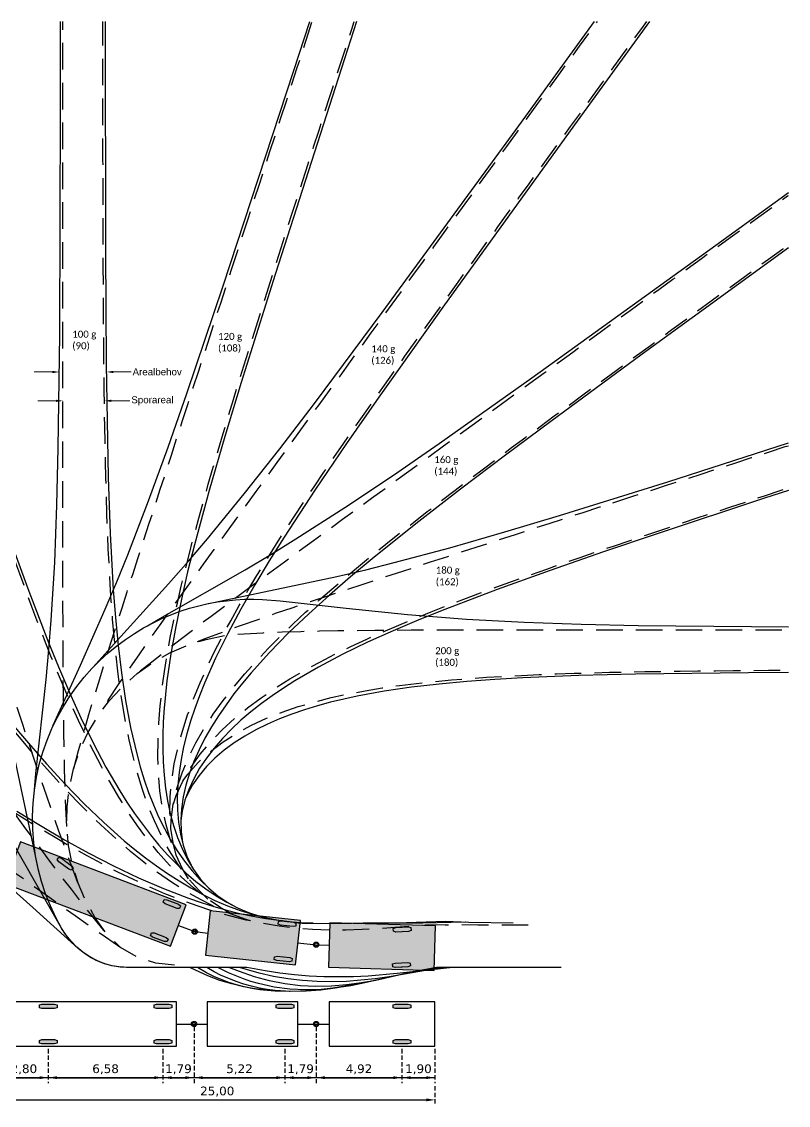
# Model space of a CAD drawing. Header units: metres. Extents: x -109 to 324, y 13 to 108.
# Drawn here: x 39.1 to 83.1, y 32.4 to 94.6 of the extents above; entities that cross this region are included whole.
import ezdxf
from ezdxf import colors
from ezdxf.entities.mleader import LeaderData, LeaderLine
from ezdxf.math import Vec2, Vec3

# ---------------------------------------------------------------- set-up
doc = ezdxf.new("R2010")
doc.units = ezdxf.units.M
doc.linetypes.add('DASHED2', pattern=[0.375, 0.25, -0.125])
doc.linetypes.add('DASHEDX2', pattern=[1.5, 1, -0.5])
doc.layers.add('Tekst', color=4, linetype='Continuous')
doc.styles.add('BT standard', font='sanss___.ttf')
doc.styles.add('Legend', font='calibri.ttf')
doc.styles.get("Standard").update_dxf_attribs({"font": 'arial.ttf'})
doc.styles.add('VIA_A', font='verdana.ttf', dxfattribs={"height": 2})
doc.dimstyles.new('VIA_A_Dimension', dxfattribs={"dimtxt": 2, "dimasz": 1.5, "dimexe": 1.25, "dimexo": 0.625, "dimtad": 1, "dimzin": 1, "dimtxsty": 'VIA_A', "dimblk": 'ARCHTICK', "dimcen": 0, "dimadec": 0, "dimazin": 0, "dimtfac": 1, "dimtofl": 0, "dimtmove": 0, "dimatfit": 3, "dimldrblk": 'ARCHTICK', "dimfxl": 1, "dimarcsym": 0})

# ---------------------------------------------------------------- blocks, each defined once
blk = doc.blocks.new('*D216')
at = {"color": 0, "linetype": 'DASHED2', "lineweight": -2, "transparency": 16777216}
for p, q in [((37.808, 33.53), (37.808, 32.429)), ((62.807, 33.53), (62.807, 32.429))]:
    blk.add_line(p, q, dxfattribs=at)
at = {"color": 0, "lineweight": -2, "transparency": 16777216}
blk.add_line((38.308, 32.742), (62.307, 32.742), dxfattribs=at)
at = {"color": 0, "transparency": 16777216}
for points in [[(38.308, 32.825), (38.308, 32.658), (37.808, 32.742)], [(62.307, 32.825), (62.307, 32.658), (62.807, 32.742)]]:
    blk.add_solid(points, dxfattribs=at)
at = {"layer": 'Defpoints', "color": 0, "transparency": 16777216}
for p in [(37.808, 33.686), (62.807, 33.686), (62.807, 32.742)]:
    blk.add_point(p, dxfattribs=at)
at = {"color": 0, "transparency": 16777216, "insert": (50.307, 33.215), "char_height": 0.5, "attachment_point": 5, "style": 'VIA_A'}
blk.add_mtext('25,00', dxfattribs=at)
blk = doc.blocks.new('_ArchTick')
at = {"color": 0, "linetype": 'ByBlock', "const_width": 0.15}
blk.add_lwpolyline([(-0.5, -0.5), (0.5, 0.5)], dxfattribs=at)
blk = doc.blocks.new('*D227')
at = {"color": 0, "linetype": 'DASHED2', "lineweight": -2, "transparency": 16777216}
for p, q in [((37.808, 35.662), (37.808, 33.704)), ((40.608, 35.662), (40.608, 33.704))]:
    blk.add_line(p, q, dxfattribs=at)
at = {"color": 0, "lineweight": -2, "transparency": 16777216}
blk.add_line((38.308, 34.016), (40.108, 34.016), dxfattribs=at)
at = {"color": 0, "transparency": 16777216}
for points in [[(38.308, 34.1), (38.308, 33.933), (37.808, 34.016)], [(40.108, 34.1), (40.108, 33.933), (40.608, 34.016)]]:
    blk.add_solid(points, dxfattribs=at)
at = {"layer": 'Defpoints', "color": 0, "transparency": 16777216}
for p in [(37.808, 35.819), (40.608, 35.819), (40.608, 34.016)]:
    blk.add_point(p, dxfattribs=at)
at = {"color": 0, "transparency": 16777216, "insert": (39.208, 34.49), "char_height": 0.5, "attachment_point": 5, "style": 'VIA_A'}
blk.add_mtext('2,80', dxfattribs=at)
blk = doc.blocks.new('*D228')
at = {"color": 0, "linetype": 'DASHED2', "lineweight": -2, "transparency": 16777216}
for p, q in [((40.608, 35.662), (40.608, 33.704)), ((47.188, 35.662), (47.188, 33.704))]:
    blk.add_line(p, q, dxfattribs=at)
at = {"color": 0, "lineweight": -2, "transparency": 16777216}
blk.add_line((41.108, 34.016), (46.688, 34.016), dxfattribs=at)
at = {"color": 0, "transparency": 16777216}
for points in [[(41.108, 34.1), (41.108, 33.933), (40.608, 34.016)], [(46.688, 34.1), (46.688, 33.933), (47.188, 34.016)]]:
    blk.add_solid(points, dxfattribs=at)
at = {"layer": 'Defpoints', "color": 0, "transparency": 16777216}
for p in [(40.608, 35.819), (47.188, 35.819), (47.188, 34.016)]:
    blk.add_point(p, dxfattribs=at)
at = {"color": 0, "transparency": 16777216, "insert": (43.898, 34.49), "char_height": 0.5, "attachment_point": 5, "style": 'VIA_A'}
blk.add_mtext('6,58', dxfattribs=at)
blk = doc.blocks.new('*D229')
at = {"color": 0, "linetype": 'DASHED2', "lineweight": -2, "transparency": 16777216}
for p, q in [((48.977, 36.937), (48.977, 33.704)), ((47.188, 35.662), (47.188, 33.704))]:
    blk.add_line(p, q, dxfattribs=at)
at = {"color": 0, "lineweight": -2, "transparency": 16777216}
blk.add_line((47.688, 34.016), (48.477, 34.016), dxfattribs=at)
at = {"color": 0, "transparency": 16777216}
for points in [[(47.688, 34.1), (47.688, 33.933), (47.188, 34.016)], [(48.477, 34.1), (48.477, 33.933), (48.977, 34.016)]]:
    blk.add_solid(points, dxfattribs=at)
at = {"layer": 'Defpoints', "color": 0, "transparency": 16777216}
for p in [(48.977, 37.094), (47.188, 35.819), (48.977, 34.016)]:
    blk.add_point(p, dxfattribs=at)
at = {"color": 0, "transparency": 16777216, "insert": (48.082, 34.49), "char_height": 0.5, "attachment_point": 5, "style": 'VIA_A'}
blk.add_mtext('1,79', dxfattribs=at)
blk = doc.blocks.new('*D230')
at = {"color": 0, "linetype": 'DASHED2', "lineweight": -2, "transparency": 16777216}
for p, q in [((48.977, 36.937), (48.977, 33.704)), ((54.197, 35.662), (54.197, 33.704))]:
    blk.add_line(p, q, dxfattribs=at)
at = {"color": 0, "lineweight": -2, "transparency": 16777216}
blk.add_line((49.477, 34.016), (53.697, 34.016), dxfattribs=at)
at = {"color": 0, "transparency": 16777216}
for points in [[(49.477, 34.1), (49.477, 33.933), (48.977, 34.016)], [(53.697, 34.1), (53.697, 33.933), (54.197, 34.016)]]:
    blk.add_solid(points, dxfattribs=at)
at = {"layer": 'Defpoints', "color": 0, "transparency": 16777216}
for p in [(48.977, 37.094), (54.197, 35.819), (54.197, 34.016)]:
    blk.add_point(p, dxfattribs=at)
at = {"color": 0, "transparency": 16777216, "insert": (51.587, 34.49), "char_height": 0.5, "attachment_point": 5, "style": 'VIA_A'}
blk.add_mtext('5,22', dxfattribs=at)
blk = doc.blocks.new('*D231')
at = {"color": 0, "linetype": 'DASHED2', "lineweight": -2, "transparency": 16777216}
for p, q in [((55.986, 36.937), (55.986, 33.704)), ((54.197, 35.662), (54.197, 33.704))]:
    blk.add_line(p, q, dxfattribs=at)
at = {"color": 0, "lineweight": -2, "transparency": 16777216}
blk.add_line((54.697, 34.016), (55.486, 34.016), dxfattribs=at)
at = {"color": 0, "transparency": 16777216}
for points in [[(54.697, 34.1), (54.697, 33.933), (54.197, 34.016)], [(55.486, 34.1), (55.486, 33.933), (55.986, 34.016)]]:
    blk.add_solid(points, dxfattribs=at)
at = {"layer": 'Defpoints', "color": 0, "transparency": 16777216}
for p in [(55.986, 37.094), (54.197, 35.819), (55.986, 34.016)]:
    blk.add_point(p, dxfattribs=at)
at = {"color": 0, "transparency": 16777216, "insert": (55.091, 34.49), "char_height": 0.5, "attachment_point": 5, "style": 'VIA_A'}
blk.add_mtext('1,79', dxfattribs=at)
blk = doc.blocks.new('*D232')
at = {"color": 0, "linetype": 'DASHED2', "lineweight": -2, "transparency": 16777216}
for p, q in [((55.986, 36.937), (55.986, 33.704)), ((60.907, 35.662), (60.907, 33.704))]:
    blk.add_line(p, q, dxfattribs=at)
at = {"color": 0, "lineweight": -2, "transparency": 16777216}
blk.add_line((56.486, 34.016), (60.407, 34.016), dxfattribs=at)
at = {"color": 0, "transparency": 16777216}
for points in [[(56.486, 34.1), (56.486, 33.933), (55.986, 34.016)], [(60.407, 34.1), (60.407, 33.933), (60.907, 34.016)]]:
    blk.add_solid(points, dxfattribs=at)
at = {"layer": 'Defpoints', "color": 0, "transparency": 16777216}
for p in [(55.986, 37.094), (60.907, 35.819), (60.907, 34.016)]:
    blk.add_point(p, dxfattribs=at)
at = {"color": 0, "transparency": 16777216, "insert": (58.446, 34.49), "char_height": 0.5, "attachment_point": 5, "style": 'VIA_A'}
blk.add_mtext('4,92', dxfattribs=at)
blk = doc.blocks.new('*D233')
at = {"color": 0, "linetype": 'DASHED2', "lineweight": -2, "transparency": 16777216}
for p, q in [((60.907, 35.662), (60.907, 33.704)), ((62.807, 35.662), (62.807, 33.704))]:
    blk.add_line(p, q, dxfattribs=at)
at = {"color": 0, "lineweight": -2, "transparency": 16777216}
blk.add_line((61.407, 34.016), (62.307, 34.016), dxfattribs=at)
at = {"color": 0, "transparency": 16777216}
for points in [[(61.407, 34.1), (61.407, 33.933), (60.907, 34.016)], [(62.307, 34.1), (62.307, 33.933), (62.807, 34.016)]]:
    blk.add_solid(points, dxfattribs=at)
at = {"layer": 'Defpoints', "color": 0, "transparency": 16777216}
for p in [(60.907, 35.819), (62.807, 35.819), (62.807, 34.016)]:
    blk.add_point(p, dxfattribs=at)
at = {"color": 0, "transparency": 16777216, "insert": (61.857, 34.49), "char_height": 0.5, "attachment_point": 5, "style": 'VIA_A'}
blk.add_mtext('1,90', dxfattribs=at)
blk = doc.blocks.new('BUS_25_B')
h = blk.add_hatch(color=254)
h.dxf.hatch_style = 1
h.paths.add_polyline_path([(1.213, 11.723), (0.311, 9.338), (9.822, 5.739), (10.725, 8.124)])
h.paths.add_polyline_path([(8.727, 6.513), (8.877, 6.507), (9.562, 6.249), (9.678, 6.154), (9.622, 6.005), (9.472, 6.011), (8.787, 6.27), (8.671, 6.365)], flags=16)
h.paths.add_polyline_path([(4.132, 10.109), (3.99, 10.156), (3.402, 10.591), (3.316, 10.714), (3.411, 10.842), (3.553, 10.795), (4.141, 10.36), (4.227, 10.236)], flags=16)
h.paths.add_polyline_path([(3.451, 8.373), (3.359, 8.244), (3.216, 8.288), (2.62, 8.712), (2.532, 8.834), (2.624, 8.963), (2.767, 8.919), (3.363, 8.494)], flags=16)
h.paths.add_polyline_path([(9.392, 8.269), (9.448, 8.417), (9.598, 8.412), (10.282, 8.153), (10.398, 8.058), (10.342, 7.91), (10.192, 7.915), (9.508, 8.174)], flags=16)
h = blk.add_hatch(color=256)
h.dxf.hatch_style = 1
h.paths.add_polyline_path([(3.99, 10.156), (4.132, 10.109), (4.227, 10.236), (4.141, 10.36), (3.553, 10.795), (3.411, 10.842), (3.316, 10.714), (3.402, 10.591)])
h.paths.add_polyline_path([(3.216, 8.288), (3.359, 8.244), (3.451, 8.373), (3.363, 8.494), (2.767, 8.919), (2.624, 8.963), (2.532, 8.834), (2.62, 8.712)])
h.paths.add_polyline_path([(10.192, 7.915), (10.342, 7.91), (10.398, 8.058), (10.282, 8.153), (9.598, 8.412), (9.448, 8.417), (9.392, 8.269), (9.508, 8.174)])
h.paths.add_polyline_path([(9.472, 6.011), (9.622, 6.005), (9.678, 6.154), (9.562, 6.249), (8.877, 6.507), (8.727, 6.513), (8.671, 6.365), (8.787, 6.27)])
h = blk.add_hatch(color=254)
h.dxf.hatch_style = 1
h.paths.add_polyline_path([(16.998, 4.673), (17.27, 7.208), (12.09, 7.766), (11.817, 5.23)])
h.paths.add_polyline_path([(16.808, 5.08), (16.781, 4.827), (15.77, 4.936), (15.798, 5.188)], flags=16)
h.paths.add_polyline_path([(16.015, 7.213), (17.026, 7.104), (16.998, 6.851), (15.988, 6.96)], flags=16)
h = blk.add_hatch(color=256)
h.dxf.hatch_style = 1
h.paths.add_polyline_path([(16.157, 7.197), (16.01, 7.165), (15.993, 7.008), (16.13, 6.945), (16.857, 6.867), (17.003, 6.899), (17.02, 7.057), (16.884, 7.119)])
h.paths.add_polyline_path([(15.939, 5.173), (15.792, 5.141), (15.776, 4.983), (15.912, 4.921), (16.639, 4.842), (16.786, 4.875), (16.803, 5.032), (16.666, 5.095)])
h.paths.add_polyline_path([(23.487, 6.593), (23.627, 6.648), (23.619, 6.806), (23.474, 6.847), (22.744, 6.81), (22.604, 6.755), (22.612, 6.597), (22.756, 6.557)])
h.paths.add_polyline_path([(23.447, 4.557), (23.586, 4.611), (23.579, 4.77), (23.435, 4.811), (22.704, 4.776), (22.564, 4.722), (22.572, 4.564), (22.716, 4.523)])
h = blk.add_hatch(color=254)
h.dxf.hatch_style = 1
h.paths.add_polyline_path([(18.964, 7.081), (18.889, 4.532), (24.957, 4.354), (25.032, 6.903)])
h.paths.add_polyline_path([(22.612, 6.597), (22.604, 6.755), (22.744, 6.81), (23.474, 6.847), (23.619, 6.806), (23.627, 6.648), (23.487, 6.593), (22.756, 6.557)], flags=16)
h.paths.add_polyline_path([(22.564, 4.722), (22.704, 4.776), (23.435, 4.811), (23.579, 4.77), (23.586, 4.611), (23.447, 4.557), (22.716, 4.523), (22.572, 4.564)], flags=16)
h = blk.add_hatch(color=256)
h.dxf.hatch_style = 1
h.paths.add_polyline_path([(9.014, 2.42), (8.872, 2.372), (8.872, 2.214), (9.014, 2.166), (9.746, 2.166), (9.888, 2.214), (9.888, 2.372), (9.746, 2.42)])
h.paths.add_polyline_path([(9.014, 0.384), (8.872, 0.336), (8.872, 0.178), (9.014, 0.13), (9.746, 0.13), (9.888, 0.178), (9.888, 0.336), (9.746, 0.384)])
h.paths.add_polyline_path([(3.166, 0.13), (3.308, 0.178), (3.308, 0.336), (3.166, 0.384), (2.434, 0.384), (2.292, 0.336), (2.292, 0.178), (2.434, 0.13)])
h.paths.add_polyline_path([(3.166, 2.166), (3.308, 2.214), (3.308, 2.372), (3.166, 2.42), (2.434, 2.42), (2.292, 2.372), (2.292, 2.214), (2.434, 2.166)])
h = blk.add_hatch(color=256)
h.dxf.hatch_style = 1
h.paths.add_polyline_path([(16.023, 2.42), (15.881, 2.372), (15.881, 2.214), (16.023, 2.166), (16.755, 2.166), (16.897, 2.214), (16.897, 2.372), (16.755, 2.42)])
h.paths.add_polyline_path([(16.023, 0.384), (15.881, 0.336), (15.881, 0.178), (16.023, 0.13), (16.755, 0.13), (16.897, 0.178), (16.897, 0.336), (16.755, 0.384)])
h = blk.add_hatch(color=256)
h.dxf.hatch_style = 1
h.paths.add_polyline_path([(23.465, 2.166), (23.607, 2.214), (23.607, 2.372), (23.465, 2.42), (22.733, 2.42), (22.591, 2.372), (22.591, 2.214), (22.733, 2.166)])
h.paths.add_polyline_path([(22.733, 0.384), (22.591, 0.336), (22.591, 0.178), (22.733, 0.13), (23.465, 0.13), (23.607, 0.178), (23.607, 0.336), (23.465, 0.384)])
at = {"color": 250, "linetype": 'Continuous', "ltscale": 1.524}
for p, q in [((33.266, 21.268), (30.038, 21.137)), ((36.503, 21.35), (33.266, 21.268)), ((42.99, 21.434), (36.503, 21.35)), ((45.283, 21.446), (42.99, 21.434)), ((23.646, 20.602), (22.075, 20.375)), ((25.232, 20.783), (23.646, 20.602)), ((26.827, 20.929), (25.232, 20.783)), ((28.43, 21.044), (26.827, 20.929)), ((30.038, 21.137), (28.43, 21.044)), ((20.523, 20.094), (18.998, 19.745)), ((22.075, 20.375), (20.523, 20.094)), ((17.511, 19.316), (16.787, 19.067)), ((18.249, 19.542), (17.511, 19.316)), ((18.998, 19.745), (18.249, 19.542)), ((16.079, 18.793), (15.39, 18.491)), ((16.787, 19.067), (16.079, 18.793)), ((14.723, 18.16), (14.083, 17.8)), ((15.39, 18.491), (14.723, 18.16)), ((14.083, 17.8), (13.474, 17.408)), ((12.901, 16.985), (12.37, 16.531)), ((13.474, 17.408), (12.901, 16.985)), ((12.37, 16.531), (11.887, 16.048)), ((11.887, 16.048), (11.457, 15.539)), ((11.088, 15.008), (10.784, 14.46)), ((11.457, 15.539), (11.088, 15.008)), ((10.784, 14.46), (10.681, 14.216)), ((10.274, 6.932), (11.208, 6.578)), ((11.208, 6.578), (11.954, 6.498)), ((17.134, 5.941), (18.177, 5.829)), ((18.177, 5.829), (18.926, 5.807)), ((18.178, 1.275), (18.928, 1.275))]:
    blk.add_line(p, q, dxfattribs=at)
for p, q in [((10.17, 1.275), (11.169, 1.275)), ((11.169, 1.275), (11.919, 1.275)), ((17.129, 1.275), (18.178, 1.275))]:
    blk.add_line(p, q)
at = {"color": 5, "linetype": 'Continuous', "ltscale": 1.524, "flags": 128}
for points in [[(2.204, 10.262), (2.192, 10.304), (0.693, 17.429), (0.311, 19.09), (-0.087, 20.723), (-0.933, 23.93), (-1.832, 27.089), (-2.769, 30.22), (-4.708, 36.44), (-8.689, 48.823), (-11.929, 58.8)], [(23.745, 4.27), (21.611, 3.783), (20.781, 3.633), (19.927, 3.519), (19.054, 3.449), (18.169, 3.434), (17.277, 3.477), (16.387, 3.584), (15.504, 3.754), (14.636, 3.987), (13.787, 4.281), (13.16, 4.524), (10.927, 4.524)]]:
    blk.add_lwpolyline(points, dxfattribs=at)
at = {"linetype": 'DASHEDX2', "ltscale": 1.524, "flags": 128}
for points in [[(4.503, 9.387), (4.127, 10.376), (3.753, 11.391), (3.39, 12.404), (3.036, 13.413), (2.69, 14.419), (2.35, 15.421), (2.015, 16.419), (1.683, 17.413), (1.356, 18.403), (1.03, 19.39), (0.707, 20.375), (0.386, 21.357), (0.065, 22.337), (-0.254, 23.315), (-0.572, 24.291), (-0.889, 25.266), (-1.206, 26.24), (-1.523, 27.212), (-1.839, 28.184), (-2.154, 29.155), (-2.47, 30.125), (-2.785, 31.094), (-3.1, 32.063), (-3.414, 33.032), (-3.729, 34), (-4.043, 34.968), (-4.358, 35.935), (-4.672, 36.903), (-4.986, 37.87), (-5.301, 38.837), (-5.615, 39.804), (-5.929, 40.77), (-6.243, 41.737), (-6.557, 42.703), (-6.871, 43.67), (-7.185, 44.636), (-7.499, 45.602), (-7.813, 46.569), (-8.127, 47.535), (-8.441, 48.501), (-8.755, 49.467), (-9.068, 50.433), (-9.382, 51.399), (-9.696, 52.365), (-10.01, 53.331), (-10.324, 54.297), (-10.638, 55.263), (-10.952, 56.229), (-11.266, 57.195), (-11.579, 58.161), (-11.787, 58.8)], [(13.415, 7.544), (12.65, 7.981), (11.877, 8.504), (11.136, 9.085), (10.428, 9.719), (9.754, 10.399), (9.113, 11.119), (8.504, 11.874), (7.925, 12.659), (7.374, 13.47), (6.849, 14.303), (6.348, 15.155), (5.869, 16.023), (5.409, 16.905), (4.966, 17.798), (4.539, 18.702), (4.126, 19.614), (3.726, 20.534), (3.336, 21.461), (2.956, 22.392), (2.584, 23.329), (2.22, 24.269), (1.863, 25.213), (1.511, 26.16), (1.164, 27.11), (0.821, 28.061), (0.482, 29.015), (0.147, 29.971), (-0.186, 30.927), (-0.516, 31.885), (-0.843, 32.845), (-1.169, 33.805), (-1.494, 34.765), (-1.817, 35.727), (-2.138, 36.689), (-2.459, 37.652), (-2.779, 38.615), (-3.097, 39.578), (-3.416, 40.542), (-3.733, 41.506), (-4.05, 42.471), (-4.367, 43.435), (-4.683, 44.4), (-4.999, 45.365), (-5.315, 46.33), (-5.63, 47.295), (-5.945, 48.26), (-6.26, 49.226), (-6.575, 50.191), (-6.89, 51.156), (-7.204, 52.122), (-7.519, 53.088), (-7.833, 54.053), (-8.147, 55.019), (-8.462, 55.985), (-8.776, 56.95), (-9.09, 57.916), (-9.377, 58.8)], [(3.866, 12.621), (3.812, 13.707), (3.77, 14.789), (3.737, 15.865), (3.713, 16.935), (3.694, 17.999), (3.68, 19.058), (3.67, 20.111), (3.662, 21.159), (3.656, 22.203), (3.652, 23.243), (3.649, 24.28), (3.646, 25.314), (3.645, 26.345), (3.643, 27.374), (3.643, 28.402), (3.642, 29.427), (3.641, 30.452), (3.641, 31.475), (3.641, 32.497), (3.641, 33.519), (3.64, 34.539), (3.64, 35.559), (3.64, 36.579), (3.64, 37.598), (3.64, 38.616), (3.64, 39.634), (3.64, 40.652), (3.64, 41.67), (3.64, 42.687), (3.64, 43.705), (3.64, 44.722), (3.64, 45.739), (3.64, 46.756), (3.64, 47.772), (3.64, 48.789), (3.64, 49.805), (3.64, 50.822), (3.64, 51.838), (3.64, 52.855), (3.64, 53.871), (3.64, 54.887), (3.64, 55.904), (3.64, 56.92), (3.64, 57.936), (3.64, 58.8)], [(4.262, 15.946), (4.539, 16.972), (4.833, 18.013), (5.135, 19.046), (5.442, 20.071), (5.753, 21.089), (6.066, 22.099), (6.382, 23.104), (6.698, 24.103), (7.015, 25.097), (7.332, 26.087), (7.65, 27.074), (7.967, 28.057), (8.284, 29.038), (8.6, 30.017), (8.917, 30.994), (9.233, 31.97), (9.549, 32.944), (9.865, 33.917), (10.18, 34.888), (10.495, 35.859), (10.811, 36.83), (11.125, 37.799), (11.44, 38.769), (11.755, 39.737), (12.07, 40.706), (12.384, 41.673), (12.698, 42.641), (13.013, 43.609), (13.327, 44.576), (13.641, 45.543), (13.955, 46.51), (14.269, 47.476), (14.584, 48.443), (14.898, 49.41), (15.212, 50.376), (15.526, 51.342), (15.84, 52.309), (16.154, 53.275), (16.467, 54.241), (16.781, 55.207), (17.095, 56.174), (17.409, 57.14), (17.723, 58.106), (17.949, 58.8)], [(11.963, 8.445), (11.415, 8.974), (10.808, 9.671), (10.253, 10.424), (9.75, 11.222), (9.296, 12.06), (8.889, 12.929), (8.525, 13.825), (8.203, 14.743), (7.917, 15.679), (7.665, 16.629), (7.443, 17.591), (7.248, 18.563), (7.077, 19.542), (6.927, 20.527), (6.796, 21.518), (6.682, 22.513), (6.582, 23.511), (6.495, 24.513), (6.42, 25.516), (6.354, 26.522), (6.297, 27.529), (6.248, 28.538), (6.205, 29.547), (6.167, 30.558), (6.135, 31.57), (6.107, 32.582), (6.083, 33.594), (6.062, 34.608), (6.044, 35.621), (6.028, 36.635), (6.015, 37.65), (6.003, 38.664), (5.993, 39.679), (5.984, 40.694), (5.977, 41.709), (5.97, 42.724), (5.965, 43.74), (5.96, 44.755), (5.956, 45.771), (5.952, 46.786), (5.949, 47.802), (5.946, 48.818), (5.944, 49.834), (5.942, 50.849), (5.94, 51.865), (5.939, 52.881), (5.938, 53.897), (5.937, 54.913), (5.936, 55.929), (5.935, 56.945), (5.934, 57.961), (5.934, 58.8)], [(6.199, 19.794), (6.239, 19.854), (6.84, 20.755), (7.447, 21.645), (8.056, 22.525), (8.666, 23.398), (9.277, 24.262), (9.888, 25.121), (10.498, 25.974), (11.107, 26.822), (11.715, 27.666), (12.322, 28.507), (12.928, 29.345), (13.533, 30.181), (14.138, 31.014), (14.741, 31.846), (15.343, 32.677), (15.945, 33.506), (16.547, 34.334), (17.147, 35.162), (17.748, 35.988), (18.348, 36.814), (18.947, 37.64), (19.547, 38.465), (20.146, 39.29), (20.744, 40.114), (21.343, 40.938), (21.941, 41.761), (22.54, 42.585), (23.138, 43.408), (23.736, 44.231), (24.334, 45.055), (24.932, 45.877), (25.53, 46.7), (26.127, 47.523), (26.725, 48.346), (27.323, 49.168), (27.92, 49.991), (28.518, 50.813), (29.116, 51.636), (29.713, 52.458), (30.311, 53.281), (30.908, 54.103), (31.506, 54.926), (32.103, 55.748), (32.701, 56.57), (33.298, 57.393), (33.895, 58.215), (34.32, 58.8)], [(10.855, 9.617), (10.515, 10.187), (10.122, 11.016), (9.799, 11.887), (9.543, 12.79), (9.349, 13.718), (9.213, 14.665), (9.13, 15.625), (9.094, 16.595), (9.101, 17.571), (9.146, 18.551), (9.225, 19.534), (9.334, 20.517), (9.468, 21.501), (9.626, 22.484), (9.804, 23.466), (10, 24.447), (10.211, 25.427), (10.436, 26.406), (10.673, 27.384), (10.919, 28.36), (11.175, 29.335), (11.439, 30.31), (11.709, 31.283), (11.985, 32.255), (12.266, 33.227), (12.552, 34.198), (12.841, 35.168), (13.134, 36.138), (13.429, 37.107), (13.728, 38.076), (14.028, 39.044), (14.33, 40.012), (14.634, 40.98), (14.939, 41.947), (15.245, 42.915), (15.552, 43.882), (15.861, 44.849), (16.17, 45.816), (16.479, 46.782), (16.789, 47.749), (17.1, 48.716), (17.411, 49.682), (17.723, 50.648), (18.035, 51.615), (18.347, 52.581), (18.659, 53.547), (18.972, 54.513), (19.285, 55.48), (19.598, 56.446), (19.911, 57.412), (20.224, 58.378), (20.361, 58.8)], [(10.137, 10.985), (9.981, 11.57), (9.838, 12.471), (9.779, 13.395), (9.796, 14.331), (9.884, 15.273), (10.035, 16.216), (10.242, 17.156), (10.5, 18.091), (10.801, 19.018), (11.142, 19.938), (11.516, 20.85), (11.92, 21.753), (12.349, 22.648), (12.801, 23.536), (13.272, 24.416), (13.761, 25.29), (14.263, 26.158), (14.779, 27.021), (15.306, 27.878), (15.842, 28.731), (16.386, 29.581), (16.938, 30.426), (17.496, 31.269), (18.059, 32.109), (18.626, 32.947), (19.198, 33.783), (19.774, 34.617), (20.352, 35.449), (20.933, 36.28), (21.516, 37.11), (22.101, 37.939), (22.688, 38.767), (23.276, 39.594), (23.866, 40.421), (24.457, 41.247), (25.048, 42.072), (25.64, 42.897), (26.234, 43.722), (26.827, 44.546), (27.421, 45.37), (28.016, 46.194), (28.611, 47.017), (29.206, 47.841), (29.802, 48.664), (30.398, 49.487), (30.994, 50.31), (31.59, 51.133), (32.187, 51.956), (32.783, 52.778), (33.38, 53.601), (33.977, 54.423), (34.574, 55.246), (35.17, 56.068), (35.767, 56.891), (36.365, 57.713), (36.962, 58.536), (37.153, 58.8)], [(8.084, 21.54), (8.743, 22.071), (9.593, 22.741), (10.444, 23.4), (11.296, 24.049), (12.145, 24.69), (12.993, 25.323), (13.839, 25.951), (14.682, 26.573), (15.523, 27.191), (16.362, 27.806), (17.199, 28.418), (18.034, 29.027), (18.867, 29.635), (19.699, 30.241), (20.529, 30.845), (21.359, 31.449), (22.187, 32.051), (23.014, 32.653), (23.841, 33.254), (24.667, 33.854), (25.493, 34.454), (26.317, 35.054), (27.142, 35.653), (27.966, 36.251), (28.79, 36.85), (29.613, 37.448), (30.437, 38.047), (31.26, 38.645), (32.083, 39.243), (32.905, 39.84), (33.728, 40.438), (34.551, 41.036), (35.373, 41.633), (36.195, 42.231), (37.018, 42.828), (37.84, 43.425), (38.662, 44.023), (39.484, 44.62), (40.306, 45.217), (41.128, 45.815), (41.95, 46.412), (42.772, 47.009), (43.594, 47.606), (44.416, 48.203), (45.238, 48.801), (45.283, 48.833)], [(14.415, 7.191), (14.151, 7.271), (13.263, 7.601), (12.391, 7.984), (11.535, 8.416), (10.697, 8.894), (9.877, 9.414), (9.076, 9.97), (8.294, 10.559), (7.529, 11.178), (6.78, 11.822), (6.048, 12.489), (5.33, 13.176), (4.625, 13.88), (3.932, 14.6), (3.251, 15.333), (2.579, 16.078), (1.917, 16.832), (1.262, 17.596), (0.614, 18.367), (-0.027, 19.145), (-0.663, 19.929), (-1.293, 20.717), (-1.92, 21.51), (-2.543, 22.307), (-3.162, 23.108), (-3.778, 23.911), (-4.392, 24.717), (-5.004, 25.524), (-5.614, 26.334), (-6.222, 27.146), (-6.829, 27.958), (-7.434, 28.772), (-8.038, 29.587), (-8.641, 30.403), (-9.244, 31.22), (-9.845, 32.038), (-10.447, 32.856), (-11.047, 33.674), (-11.647, 34.493), (-12.247, 35.313), (-12.846, 36.132), (-13.445, 36.952), (-14.044, 37.773), (-14.642, 38.593), (-15.241, 39.414), (-15.839, 40.235), (-16.437, 41.056), (-17.035, 41.877), (-17.632, 42.698), (-18.23, 43.519), (-18.828, 44.341), (-19.425, 45.162), (-20.023, 45.984), (-20.62, 46.805), (-21.218, 47.627), (-21.659, 48.234)], [(9.841, 12.456), (9.856, 13), (9.977, 13.9), (10.188, 14.797), (10.479, 15.684), (10.841, 16.555), (11.266, 17.408), (11.745, 18.24), (12.272, 19.052), (12.84, 19.843), (13.444, 20.615), (14.077, 21.368), (14.737, 22.104), (15.42, 22.824), (16.121, 23.53), (16.84, 24.222), (17.572, 24.903), (18.317, 25.574), (19.073, 26.235), (19.837, 26.888), (20.61, 27.534), (21.389, 28.174), (22.174, 28.808), (22.965, 29.437), (23.759, 30.062), (24.557, 30.684), (25.359, 31.302), (26.163, 31.917), (26.97, 32.53), (27.779, 33.14), (28.589, 33.749), (29.401, 34.356), (30.215, 34.962), (31.029, 35.567), (31.845, 36.171), (32.662, 36.773), (33.479, 37.375), (34.297, 37.977), (35.115, 38.577), (35.934, 39.178), (36.753, 39.777), (37.573, 40.377), (38.393, 40.976), (39.213, 41.575), (40.034, 42.173), (40.854, 42.772), (41.675, 43.37), (42.496, 43.968), (43.317, 44.566), (44.138, 45.164), (44.96, 45.761), (45.283, 45.997)], [(6.011, 6.615), (5.455, 7.306), (4.785, 8.156), (4.127, 9.007), (3.479, 9.858), (2.838, 10.708), (2.205, 11.555), (1.578, 12.401), (0.956, 13.244), (0.338, 14.085), (-0.276, 14.924), (-0.888, 15.76), (-1.497, 16.595), (-2.105, 17.428), (-2.71, 18.26), (-3.315, 19.09), (-3.918, 19.92), (-4.521, 20.748), (-5.122, 21.575), (-5.723, 22.402), (-6.323, 23.228), (-6.923, 24.053), (-7.523, 24.878), (-8.122, 25.703), (-8.721, 26.527), (-9.319, 27.35), (-9.918, 28.174), (-10.516, 28.997), (-11.114, 29.82), (-11.712, 30.643), (-12.309, 31.466), (-12.907, 32.288), (-13.505, 33.111), (-14.102, 33.933), (-14.7, 34.756), (-15.297, 35.578), (-15.894, 36.4), (-16.492, 37.222), (-17.089, 38.044), (-17.686, 38.867), (-18.284, 39.689), (-18.881, 40.511), (-19.478, 41.333), (-20.075, 42.155), (-20.672, 42.976), (-21.269, 43.798), (-21.659, 44.334)], [(11.366, 23.238), (11.809, 23.407), (12.824, 23.782), (13.838, 24.146), (14.847, 24.5), (15.853, 24.847), (16.855, 25.187), (17.853, 25.522), (18.848, 25.854), (19.838, 26.182), (20.826, 26.507), (21.811, 26.83), (22.793, 27.152), (23.773, 27.472), (24.751, 27.791), (25.728, 28.11), (26.703, 28.427), (27.676, 28.744), (28.649, 29.061), (29.621, 29.377), (30.592, 29.692), (31.562, 30.008), (32.531, 30.323), (33.5, 30.638), (34.469, 30.953), (35.437, 31.267), (36.405, 31.582), (37.373, 31.896), (38.34, 32.211), (39.308, 32.525), (40.275, 32.839), (41.242, 33.153), (42.208, 33.467), (43.175, 33.781), (44.141, 34.095), (45.108, 34.41), (45.283, 34.466)], [(9.981, 13.919), (10.137, 14.388), (10.516, 15.21), (10.981, 16.003), (11.522, 16.761), (12.127, 17.481), (12.789, 18.165), (13.497, 18.812), (14.245, 19.425), (15.026, 20.005), (15.836, 20.555), (16.669, 21.077), (17.523, 21.575), (18.393, 22.051), (19.277, 22.506), (20.173, 22.944), (21.079, 23.366), (21.994, 23.774), (22.917, 24.17), (23.845, 24.556), (24.779, 24.932), (25.717, 25.3), (26.66, 25.661), (27.605, 26.015), (28.554, 26.364), (29.504, 26.709), (30.457, 27.049), (31.412, 27.385), (32.369, 27.719), (33.326, 28.05), (34.285, 28.379), (35.245, 28.705), (36.205, 29.03), (37.167, 29.353), (38.129, 29.675), (39.091, 29.996), (40.054, 30.316), (41.018, 30.635), (41.982, 30.954), (42.946, 31.271), (43.91, 31.589), (44.875, 31.905), (45.283, 32.039)], [(6.975, 5.649), (6.964, 5.655), (6.08, 6.263), (5.204, 6.873), (4.337, 7.484), (3.477, 8.094), (2.622, 8.704), (1.772, 9.313), (0.927, 9.922), (0.085, 10.529), (-0.753, 11.135), (-1.59, 11.74), (-2.424, 12.344), (-3.256, 12.947), (-4.086, 13.55), (-4.916, 14.152), (-5.744, 14.753), (-6.571, 15.354), (-7.398, 15.954), (-8.224, 16.554), (-9.049, 17.153), (-9.874, 17.752), (-10.698, 18.351), (-11.522, 18.95), (-12.346, 19.548), (-13.169, 20.146), (-13.992, 20.744), (-14.815, 21.342), (-15.638, 21.94), (-16.461, 22.538), (-17.283, 23.135), (-18.106, 23.733), (-18.928, 24.33), (-19.75, 24.928), (-20.572, 25.525), (-21.395, 26.122), (-21.659, 26.314)], [(10.056, 4.654), (8.983, 4.766), (7.93, 5.098), (6.956, 5.665), (6.135, 6.461), (5.493, 7.371), (4.951, 8.342), (4.514, 9.364), (4.185, 10.427), (3.968, 11.517), (3.867, 12.625), (3.882, 13.737), (4.013, 14.841), (4.258, 15.926), (4.614, 16.979), (5.079, 17.989), (5.647, 18.946), (6.311, 19.837), (7.065, 20.655), (7.9, 21.39), (8.807, 22.033), (9.776, 22.579), (10.797, 23.02), (11.858, 23.352), (12.948, 23.572), (14.053, 23.678), (15.138, 23.733), (16.22, 23.776), (17.296, 23.808), (18.366, 23.833), (19.43, 23.852), (20.488, 23.866), (21.541, 23.877), (22.589, 23.885), (23.633, 23.891), (24.673, 23.895), (25.709, 23.898), (26.743, 23.901), (27.774, 23.902), (28.803, 23.904), (29.83, 23.904), (30.856, 23.905), (31.88, 23.906), (32.903, 23.906), (33.924, 23.906), (34.946, 23.907), (35.966, 23.907), (36.985, 23.907), (38.004, 23.907), (39.023, 23.907), (40.041, 23.907), (41.059, 23.907), (42.077, 23.907), (43.094, 23.907), (44.111, 23.907), (45.128, 23.907), (45.283, 23.907)], [(10.545, 15.261), (10.803, 15.623), (11.408, 16.294), (12.088, 16.91), (12.831, 17.469), (13.626, 17.972), (14.463, 18.422), (15.334, 18.822), (16.233, 19.177), (17.154, 19.489), (18.093, 19.765), (19.046, 20.006), (20.011, 20.217), (20.984, 20.402), (21.966, 20.563), (22.953, 20.703), (23.946, 20.826), (24.942, 20.932), (25.941, 21.024), (26.944, 21.104), (27.948, 21.174), (28.954, 21.234), (29.962, 21.286), (30.971, 21.331), (31.98, 21.37), (32.991, 21.404), (34.003, 21.433), (35.015, 21.459), (36.028, 21.48), (37.041, 21.499), (38.054, 21.516), (39.068, 21.53), (40.082, 21.542), (41.097, 21.552), (42.111, 21.561), (43.126, 21.569), (44.141, 21.576), (45.156, 21.581), (45.283, 21.582)]]:
    blk.add_lwpolyline(points, dxfattribs=at)
at = {"color": 250, "linetype": 'Continuous', "ltscale": 1.524, "flags": 128}
for points in [[(0.526, 29.317), (1.626, 26.276), (2.78, 23.265), (3.385, 21.776), (4.015, 20.303), (4.676, 18.849), (5.372, 17.42), (6.112, 16.023), (6.903, 14.668), (7.319, 14.01), (7.752, 13.366), (8.201, 12.739), (8.667, 12.131), (9.151, 11.544), (9.654, 10.982), (10.175, 10.446), (10.715, 9.939), (11.274, 9.464), (11.849, 9.025), (12.441, 8.624), (13.047, 8.264), (13.665, 7.946), (14.298, 7.685), (14.938, 7.473), (15.307, 7.378)], [(6.07, 58.8), (6.088, 45.635), (6.133, 39.139), (6.177, 35.894), (6.248, 32.654), (6.359, 29.422), (6.535, 26.202), (6.657, 24.6), (6.809, 23.005), (6.998, 21.421), (7.233, 19.851), (7.523, 18.3), (7.878, 16.776), (8.085, 16.028), (8.312, 15.29), (8.562, 14.564), (8.836, 13.854), (9.136, 13.161), (9.463, 12.489), (9.817, 11.839), (10.201, 11.217), (10.613, 10.625), (11.053, 10.068), (11.522, 9.549), (12.016, 9.072), (12.533, 8.642), (13.074, 8.265), (13.453, 8.055)], [(20.499, 58.8), (19.805, 56.661), (15.822, 44.291), (13.878, 38.099), (12.937, 34.998), (12.035, 31.892), (11.191, 28.779), (10.802, 27.219), (10.441, 25.657), (10.116, 24.093), (9.835, 22.528), (9.608, 20.964), (9.449, 19.404), (9.399, 18.626), (9.371, 17.852), (9.368, 17.083), (9.392, 16.319), (9.444, 15.563), (9.528, 14.816), (9.646, 14.082), (9.799, 13.364), (9.989, 12.665), (10.218, 11.989), (10.487, 11.342), (10.796, 10.727), (11.143, 10.15), (11.527, 9.617), (11.898, 9.186)], [(37.318, 58.8), (33.167, 53.085), (25.551, 42.545), (21.784, 37.253), (19.929, 34.594), (18.107, 31.918), (16.339, 29.217), (15.484, 27.854), (14.655, 26.48), (13.86, 25.093), (13.106, 23.692), (12.404, 22.274), (11.767, 20.839), (11.478, 20.115), (11.211, 19.388), (10.969, 18.656), (10.754, 17.923), (10.57, 17.187), (10.42, 16.451), (10.306, 15.717), (10.231, 14.987), (10.2, 14.264), (10.213, 13.553), (10.275, 12.857), (10.386, 12.181), (10.548, 11.533), (10.76, 10.917), (10.997, 10.394)], [(0.627, 18.602), (1.66, 17.386), (2.702, 16.204), (3.769, 15.046), (4.865, 13.921), (5.995, 12.833), (7.165, 11.794), (7.767, 11.296), (8.382, 10.814), (9.01, 10.35), (9.652, 9.906), (10.308, 9.484), (10.98, 9.086), (11.667, 8.715), (12.37, 8.374), (13.088, 8.064), (13.822, 7.789), (14.574, 7.557), (15.341, 7.37), (16.119, 7.225), (16.241, 7.209)], [(45.283, 45.827), (36.884, 39.71), (31.652, 35.861), (29.049, 33.923), (26.463, 31.969), (23.904, 29.989), (21.387, 27.97), (20.152, 26.939), (18.938, 25.89), (17.752, 24.819), (16.6, 23.722), (15.492, 22.593), (14.441, 21.427), (13.941, 20.83), (13.461, 20.221), (13.003, 19.602), (12.571, 18.972), (12.168, 18.33), (11.796, 17.678), (11.46, 17.016), (11.163, 16.345), (10.91, 15.669), (10.704, 14.989), (10.549, 14.309), (10.45, 13.634), (10.408, 12.969), (10.426, 12.322), (10.503, 11.714)], [(45.283, 31.898), (43.917, 31.452), (37.753, 29.408), (34.68, 28.369), (31.618, 27.308), (28.573, 26.215), (25.558, 25.069), (24.067, 24.468), (22.59, 23.843), (21.134, 23.188), (19.703, 22.496), (18.305, 21.759), (16.951, 20.97), (16.294, 20.552), (15.654, 20.118), (15.033, 19.666), (14.433, 19.195), (13.858, 18.705), (13.311, 18.194), (12.797, 17.663), (12.319, 17.111), (11.882, 16.541), (11.491, 15.953), (11.151, 15.35), (10.868, 14.737), (10.646, 14.117), (10.488, 13.498), (10.409, 12.961)]]:
    blk.add_lwpolyline(points, dxfattribs=at)
at = {"color": 6, "linetype": 'Continuous', "ltscale": 1.524, "flags": 128}
for points in [[(2.006, 14.736), (2.092, 15.653), (2.682, 21.054), (2.839, 22.763), (2.971, 24.447), (3.169, 27.768), (3.297, 31.055), (3.378, 34.326), (3.46, 40.846), (3.503, 53.86), (3.504, 58.8)], [(23.746, 4.266), (20.975, 3.634), (20.167, 3.474), (19.326, 3.346), (18.457, 3.263), (17.569, 3.238), (16.669, 3.281), (15.767, 3.399), (14.874, 3.594), (14.433, 3.721), (13.998, 3.867), (13.15, 4.215), (12.536, 4.523), (10.927, 4.526)]]:
    blk.add_lwpolyline(points, dxfattribs=at)
at = {"color": 1, "linetype": 'Continuous', "ltscale": 1.524, "flags": 128}
for points in [[(3.03, 18.279), (3.089, 18.42), (4.642, 21.865), (6.069, 25.081), (6.731, 26.65), (7.363, 28.206), (8.556, 31.3), (9.679, 34.385), (10.758, 37.469), (12.84, 43.643), (16.896, 56.002), (17.806, 58.8)], [(5.362, 21.73), (6.04, 22.498), (9.71, 26.542), (10.842, 27.835), (11.939, 29.122), (14.051, 31.696), (16.086, 34.282), (18.074, 36.882), (21.973, 42.11), (29.659, 52.617), (34.153, 58.8)], [(8.493, 24.129), (9.343, 24.633), (14.094, 27.35), (15.571, 28.23), (17.012, 29.115), (19.816, 30.91), (22.551, 32.739), (25.244, 34.596), (30.565, 38.362), (41.116, 45.975), (45.283, 49.002)], [(12.014, 25.408), (12.187, 25.449), (15.914, 26.223), (19.364, 26.962), (21.024, 27.35), (22.655, 27.754), (25.859, 28.609), (29.016, 29.515), (32.145, 30.457), (38.363, 32.401), (45.283, 34.627)], [(26.02, 4.524), (22.835, 4.168), (21.163, 4.029), (20.32, 3.99), (19.474, 3.976), (18.627, 3.989), (17.78, 4.031), (16.934, 4.102), (16.091, 4.203), (15.252, 4.334), (14.207, 4.524), (7.285, 4.524), (6.92, 4.543), (6.463, 4.615), (6.032, 4.734), (5.622, 4.896), (5.233, 5.098), (4.865, 5.339), (4.519, 5.616), (1.922, 7.972), (0.643, 9.097)], [(32.249, 4.524), (25.089, 4.529), (23.962, 4.313), (21.639, 3.795), (20.434, 3.546), (19.197, 3.339), (18.567, 3.259), (17.93, 3.2), (17.287, 3.163), (16.638, 3.152), (15.986, 3.17), (15.331, 3.218), (14.673, 3.3), (14.011, 3.418), (13.339, 3.577), (12.655, 3.783), (11.956, 4.045), (11.244, 4.369), (10.974, 4.507), (7.437, 4.524), (6.843, 4.551), (6.464, 4.615), (6.1, 4.712), (5.75, 4.84), (5.416, 4.996), (5.099, 5.18), (4.798, 5.388), (4.516, 5.619), (4.252, 5.871), (4.008, 6.143), (3.785, 6.432), (3.584, 6.737), (3.234, 7.382), (2.921, 8.053), (2.646, 8.747), (2.411, 9.46), (2.218, 10.19), (2.069, 10.932), (1.965, 11.683), (1.906, 12.44), (1.892, 13.198), (1.924, 13.954), (2.001, 14.703), (2.122, 15.443), (2.285, 16.169), (2.488, 16.878), (2.731, 17.569), (3.01, 18.237), (3.323, 18.88), (3.668, 19.497), (4.041, 20.086), (4.44, 20.646), (4.863, 21.175), (5.306, 21.673), (5.767, 22.14), (6.244, 22.575), (6.734, 22.979), (7.236, 23.352), (7.746, 23.693), (8.264, 24.005), (8.787, 24.287), (9.315, 24.54), (9.845, 24.765), (10.377, 24.962), (10.909, 25.134), (11.441, 25.279), (11.972, 25.4), (12.501, 25.497), (13.028, 25.57), (13.552, 25.621), (14.073, 25.65), (14.591, 25.657), (15.105, 25.643), (16.119, 25.56), (19.91, 25.143), (23.423, 24.78), (25.122, 24.636), (26.799, 24.516), (30.112, 24.339), (33.394, 24.225), (36.661, 24.154), (43.177, 24.081), (45.283, 24.075)], [(16.925, 7.106), (17.6, 7.051), (22.813, 7.087), (25.598, 7.18), (26.95, 7.122), (29.492, 7.082), (29.492, 7.082)], [(20.874, 7.074), (24.302, 7.092), (26.749, 7.139), (26.773, 7.138)], [(23.747, 4.265), (21.495, 3.764), (20.055, 3.471), (19.274, 3.336), (18.454, 3.226), (17.601, 3.157), (16.722, 3.145), (15.825, 3.204), (15.374, 3.263), (14.923, 3.342), (14.475, 3.444), (14.029, 3.567), (13.589, 3.713), (13.156, 3.88), (12.731, 4.07), (12.316, 4.28), (11.911, 4.511), (10.927, 4.516)], [(23.747, 4.265), (21.634, 3.794), (20.39, 3.537), (19.022, 3.315), (18.278, 3.229), (17.493, 3.165), (16.67, 3.136), (15.815, 3.158), (14.937, 3.244), (14.493, 3.316), (14.049, 3.41), (13.605, 3.525), (13.165, 3.663), (12.729, 3.825), (12.301, 4.01), (11.881, 4.219), (11.372, 4.512), (10.927, 4.514)]]:
    blk.add_lwpolyline(points, dxfattribs=at)
at = {"color": 3, "linetype": 'Continuous', "ltscale": 1.524, "flags": 128}
blk.add_lwpolyline([(32.246, 4.524), (25.451, 4.527), (22.367, 3.993), (21.561, 3.877), (20.743, 3.784), (19.914, 3.723), (19.078, 3.698), (18.238, 3.712), (17.397, 3.768), (16.558, 3.867), (15.725, 4.009), (14.899, 4.195), (13.783, 4.517), (7.863, 4.524), (6.94, 4.541), (6.449, 4.618), (5.99, 4.748), (5.559, 4.925), (5.156, 5.144), (4.781, 5.401), (4.432, 5.695), (4.111, 6.023), (3.818, 6.387), (3.556, 6.784), (-0.121, 13.178)], dxfattribs=at)
at = {"linetype": 'Continuous', "ltscale": 1.524, "flags": 128}
blk.add_lwpolyline([(0.987, 13.501), (2.358, 12.664), (3.74, 11.856), (5.136, 11.082), (6.545, 10.349), (7.971, 9.666), (9.406, 9.045), (10.845, 8.495), (11.573, 8.248), (12.306, 8.02), (13.044, 7.813), (13.788, 7.628), (14.536, 7.468), (15.288, 7.337), (16.044, 7.23), (16.803, 7.149), (17.563, 7.092), (17.997, 7.074)], dxfattribs=at)
at = {"color": 7, "linetype": 'DASHEDX2', "ltscale": 1.524, "flags": 128}
blk.add_lwpolyline([(30.355, 6.944), (29.347, 6.943), (28.374, 6.941), (27.453, 6.954), (26.53, 6.959), (25.581, 6.958), (24.615, 6.965), (23.667, 6.894), (22.72, 6.817), (21.773, 6.747), (20.824, 6.693), (19.873, 6.664), (18.921, 6.665), (17.966, 6.702), (17.011, 6.777), (16.056, 6.893), (15.104, 7.049), (14.155, 7.245), (13.211, 7.479), (12.273, 7.75), (11.341, 8.054), (10.417, 8.391), (9.5, 8.756), (8.591, 9.147), (7.689, 9.562), (6.795, 9.999), (5.908, 10.454), (5.027, 10.927), (4.153, 11.415), (3.284, 11.916), (2.42, 12.43), (1.561, 12.953), (0.707, 13.486), (-0.144, 14.027), (-0.991, 14.576), (-1.835, 15.13), (-2.676, 15.69), (-3.515, 16.255), (-4.352, 16.824), (-5.187, 17.397), (-6.02, 17.973), (-6.852, 18.552), (-7.682, 19.133), (-8.511, 19.716), (-9.34, 20.301), (-10.167, 20.888), (-10.994, 21.476), (-11.82, 22.065), (-12.645, 22.656), (-13.47, 23.247), (-14.295, 23.839), (-15.119, 24.432), (-15.943, 25.025), (-16.767, 25.619), (-17.59, 26.213), (-18.413, 26.808), (-19.236, 27.403), (-20.059, 27.998), (-20.881, 28.594), (-21.659, 29.157)], dxfattribs=at)
at = {"linetype": 'Continuous', "ltscale": 1.524}
for points in [[(0.311, 9.338), (9.822, 5.739), (10.725, 8.124), (1.213, 11.723), (0.311, 9.338), (0.311, 9.338)], [(11.817, 5.23), (16.998, 4.673), (17.27, 7.208), (12.09, 7.766), (11.817, 5.23), (11.817, 5.23)], [(18.889, 4.532), (24.957, 4.354), (25.032, 6.903), (18.964, 7.081), (18.889, 4.532), (18.889, 4.532)], [(18.928, 0), (24.999, 0), (24.999, 2.55), (18.928, 2.55), (18.928, 0), (18.928, 0)]]:
    blk.add_lwpolyline(points, close=True, dxfattribs=at)
at = {"color": 250, "linetype": 'Continuous', "ltscale": 1.524, "flags": 128}
for points in [[(3.316, 10.714), (3.411, 10.842), (3.553, 10.795), (4.141, 10.36), (4.227, 10.236), (4.132, 10.109), (3.99, 10.156), (3.402, 10.591)], [(9.392, 8.269), (9.448, 8.417), (9.598, 8.412), (10.282, 8.153), (10.398, 8.058), (10.342, 7.91), (10.192, 7.915), (9.508, 8.174)], [(15.993, 7.008), (16.01, 7.165), (16.157, 7.197), (16.884, 7.119), (17.02, 7.057), (17.003, 6.899), (16.857, 6.867), (16.13, 6.945)], [(22.612, 6.597), (22.604, 6.755), (22.744, 6.81), (23.474, 6.847), (23.619, 6.806), (23.627, 6.648), (23.487, 6.593), (22.756, 6.557)], [(8.671, 6.365), (8.727, 6.513), (8.877, 6.507), (9.562, 6.249), (9.678, 6.154), (9.622, 6.005), (9.472, 6.011), (8.787, 6.27)], [(15.776, 4.983), (15.792, 5.141), (15.939, 5.173), (16.666, 5.095), (16.803, 5.032), (16.786, 4.875), (16.639, 4.842), (15.912, 4.921)], [(22.572, 4.564), (22.564, 4.722), (22.704, 4.776), (23.435, 4.811), (23.579, 4.77), (23.586, 4.611), (23.447, 4.557), (22.716, 4.523)]]:
    blk.add_lwpolyline(points, close=True, dxfattribs=at)
for points in [[(0, 0), (10.17, 0), (10.17, 2.55), (0, 2.55), (0, 0), (0, 0)], [(11.919, 0), (17.129, 0), (17.129, 2.55), (11.919, 2.55), (11.919, 0), (11.919, 0)], [(2.292, 2.214), (2.292, 2.372), (2.434, 2.42), (3.166, 2.42), (3.308, 2.372), (3.308, 2.214), (3.166, 2.166), (2.434, 2.166)], [(8.872, 2.214), (8.872, 2.372), (9.014, 2.42), (9.746, 2.42), (9.888, 2.372), (9.888, 2.214), (9.746, 2.166), (9.014, 2.166)], [(15.881, 2.214), (15.881, 2.372), (16.023, 2.42), (16.755, 2.42), (16.897, 2.372), (16.897, 2.214), (16.755, 2.166), (16.023, 2.166)], [(22.591, 2.214), (22.591, 2.372), (22.733, 2.42), (23.465, 2.42), (23.607, 2.372), (23.607, 2.214), (23.465, 2.166), (22.733, 2.166)], [(2.292, 0.178), (2.292, 0.336), (2.434, 0.384), (3.166, 0.384), (3.308, 0.336), (3.308, 0.178), (3.166, 0.13), (2.434, 0.13)], [(8.872, 0.178), (8.872, 0.336), (9.014, 0.384), (9.746, 0.384), (9.888, 0.336), (9.888, 0.178), (9.746, 0.13), (9.014, 0.13)], [(15.881, 0.178), (15.881, 0.336), (16.023, 0.384), (16.755, 0.384), (16.897, 0.336), (16.897, 0.178), (16.755, 0.13), (16.023, 0.13)], [(22.591, 0.178), (22.591, 0.336), (22.733, 0.384), (23.465, 0.384), (23.607, 0.336), (23.607, 0.178), (23.465, 0.13), (22.733, 0.13)]]:
    blk.add_lwpolyline(points, close=True)
blk.add_lwpolyline([(0, -1.802), (24.999, -1.802)])
at = {"color": 1, "linetype": 'Continuous', "ltscale": 1.524}
for centre in [(23.109, 6.828), (23.081, 4.54)]:
    blk.add_circle(centre, 0.0127, dxfattribs=at)
at = {"color": 250, "linetype": 'Continuous', "ltscale": 1.524}
for centre, radius in [((11.208, 6.578), 0.153), ((11.208, 6.578), 0.102), ((18.177, 5.829), 0.153), ((18.177, 5.829), 0.102), ((18.178, 1.275), 0.153)]:
    blk.add_circle(centre, radius, dxfattribs=at)
for centre, radius in [((11.169, 1.275), 0.153), ((11.169, 1.275), 0.102), ((18.178, 1.275), 0.102)]:
    blk.add_circle(centre, radius)
at = {"layer": 'Tekst', "color": 7, "char_height": 0.4, "attachment_point": 1, "style": 'Legend'}
for s, insert in [('100 g \\P(90)', (4.178, 41.066)), ('120 g \\P(108)', (12.547, 40.938)), ('140 g \\P(126)', (21.342, 40.231)), ('160 g \\P(144)', (24.958, 33.866)), ('180 g \\P(162)', (25.044, 27.526)), ('200 g \\P(180)', (25.01, 22.9))]:
    blk.add_mtext_dynamic_manual_height_columns(s, width=2.42155, gutter_width=12.5, heights=[0], dxfattribs=dict(at, insert=insert))
for base, p1, p2, picture, middle in [((11.169, -1.802), (9.38, 0), (11.169, 1.275), '*D229', (10.274, -1.329)), ((16.389, -1.802), (11.169, 1.275), (16.389, 0), '*D230', (13.779, -1.329)), ((18.178, -1.802), (16.389, 0), (18.178, 1.275), '*D231', (17.283, -1.329)), ((23.099, -1.802), (18.178, 1.275), (23.099, 0), '*D232', (20.638, -1.329)), ((2.8, -1.802), (0, 0), (2.8, 0), '*D227', (1.4, -1.328)), ((9.38, -1.802), (2.8, 0), (9.38, 0), '*D228', (6.09, -1.328)), ((24.999, -1.802), (23.099, 0), (24.999, 0), '*D233', (24.049, -1.329)), ((24.999, -3.077), (0, -2.132), (24.999, -2.132), '*D216', (12.499, -2.603))]:
    dim = blk.add_linear_dim(base=base, p1=p1, p2=p2, dimstyle='VIA_A_Dimension', override={"dimasz": 2, "dimsah": 1})
    dim.commit()
    dim.dimension.update_dxf_attribs({"geometry": picture, "text_midpoint": middle, "insert": (-37.808, -35.819)})
ml = blk.add_multileader_mtext('Standard')
ml.set_content('', color=256)
ml.set_leader_properties(lineweight=9)
ml.build(insert=Vec2(0, 0))
ml.multileader.update_dxf_attribs({"text_right_attachment_type": 6, "dogleg_length": 0.1, "arrow_head_size": 0.4})
ctx = ml.context
ctx.base_point, ctx.char_height, ctx.arrow_head_size, ctx.landing_gap_size, ctx.plane_origin = Vec3(1.897, 38.995), 0.6, 0.4, 0.09, Vec3(3.433, 38.695)
ctx.right_attachment, ctx.text_align_type = 6, 2
notes = []
notes.append((ctx, [(0, (1, 1, 0), (2.177, 38.695), (-1, 0), 0.1, [(0, [(3.433, 38.695)], 0, [])])]))
ctx.mtext.insert, ctx.mtext.alignment, ctx.mtext.flow_direction = Vec3(1.987, 39.295), 3, 5
ml = blk.add_multileader_mtext('Standard')
ml.set_content('Arealbehov', color=256, style='BT standard')
ml.set_leader_properties(lineweight=9)
ml.build(insert=Vec2(0, 0))
ml.multileader.update_dxf_attribs({"text_right_attachment_type": 6, "dogleg_length": 0.1, "arrow_head_size": 0.4})
ctx = ml.context
ctx.base_point, ctx.char_height, ctx.arrow_head_size, ctx.landing_gap_size, ctx.plane_origin = Vec3(7.55, 38.695), 0.4, 0.4, 0.09, Vec3(6.094, 38.695)
ctx.right_attachment = 6
notes.append((ctx, [(0, (1, 1, 0), (7.496, 38.695), (1, 0), 0.0548, [(0, [(6.139, 38.696)], 0, [])])]))
ctx.mtext.insert, ctx.mtext.flow_direction = Vec3(7.64, 38.901), 5
ml = blk.add_multileader_mtext('Standard')
ml.set_content('', color=256)
ml.set_leader_properties(lineweight=9)
ml.build(insert=Vec2(0, 0))
ml.multileader.update_dxf_attribs({"text_right_attachment_type": 6, "dogleg_length": 0.1, "arrow_head_size": 0.4})
ctx = ml.context
ctx.base_point, ctx.char_height, ctx.arrow_head_size, ctx.landing_gap_size, ctx.plane_origin = Vec3(2.104, 37.34), 0.6, 0.4, 0.09, Vec3(3.64, 37.04)
ctx.right_attachment, ctx.text_align_type = 6, 2
notes.append((ctx, [(0, (1, 1, 0), (2.384, 37.04), (-1, 0), 0.1, [(0, [(3.64, 37.04)], 0, [])])]))
ctx.mtext.insert, ctx.mtext.alignment, ctx.mtext.flow_direction = Vec3(2.194, 37.64), 3, 5
ml = blk.add_multileader_mtext('Standard')
ml.set_content('Sporareal', color=256, style='BT standard')
ml.set_leader_properties(lineweight=9)
ml.build(insert=Vec2(0, 0))
ml.multileader.update_dxf_attribs({"text_right_attachment_type": 6, "dogleg_length": 0.1, "arrow_head_size": 0.4})
ctx = ml.context
ctx.base_point, ctx.char_height, ctx.arrow_head_size, ctx.landing_gap_size, ctx.plane_origin = Vec3(7.479, 37.041), 0.4, 0.4, 0.09, Vec3(5.978, 37.041)
ctx.right_attachment = 6
notes.append((ctx, [(0, (1, 1, 0), (7.379, 37.041), (1, 0), 0.1, [(0, [(6.023, 37.042)], 0, [])])]))
ctx.mtext.insert, ctx.mtext.flow_direction = Vec3(7.569, 37.302), 5
for ctx, leaders in notes:
    for number, flags, end, landing, length, lines in leaders:
        leader = LeaderData()
        leader.index, (leader.has_last_leader_line, leader.has_dogleg_vector, leader.attachment_direction) = number, flags
        leader.last_leader_point, leader.dogleg_vector, leader.dogleg_length = Vec3(end), Vec3(landing), length
        for number, points, colour, breaks in lines:
            line = LeaderLine()
            line.index, line.vertices, line.color, line.breaks = number, Vec3.list(points), colors.encode_raw_color(colour), breaks
            leader.lines.append(line)
        ctx.leaders.append(leader)

msp = doc.modelspace()

# ---------------------------------------------------------------- block references
at = {"color": 240, "true_color": 0xed1f24}
msp.add_blockref('BUS_25_B', (37.808, 35.819), dxfattribs=at)

doc.saveas('drawing.dxf')
